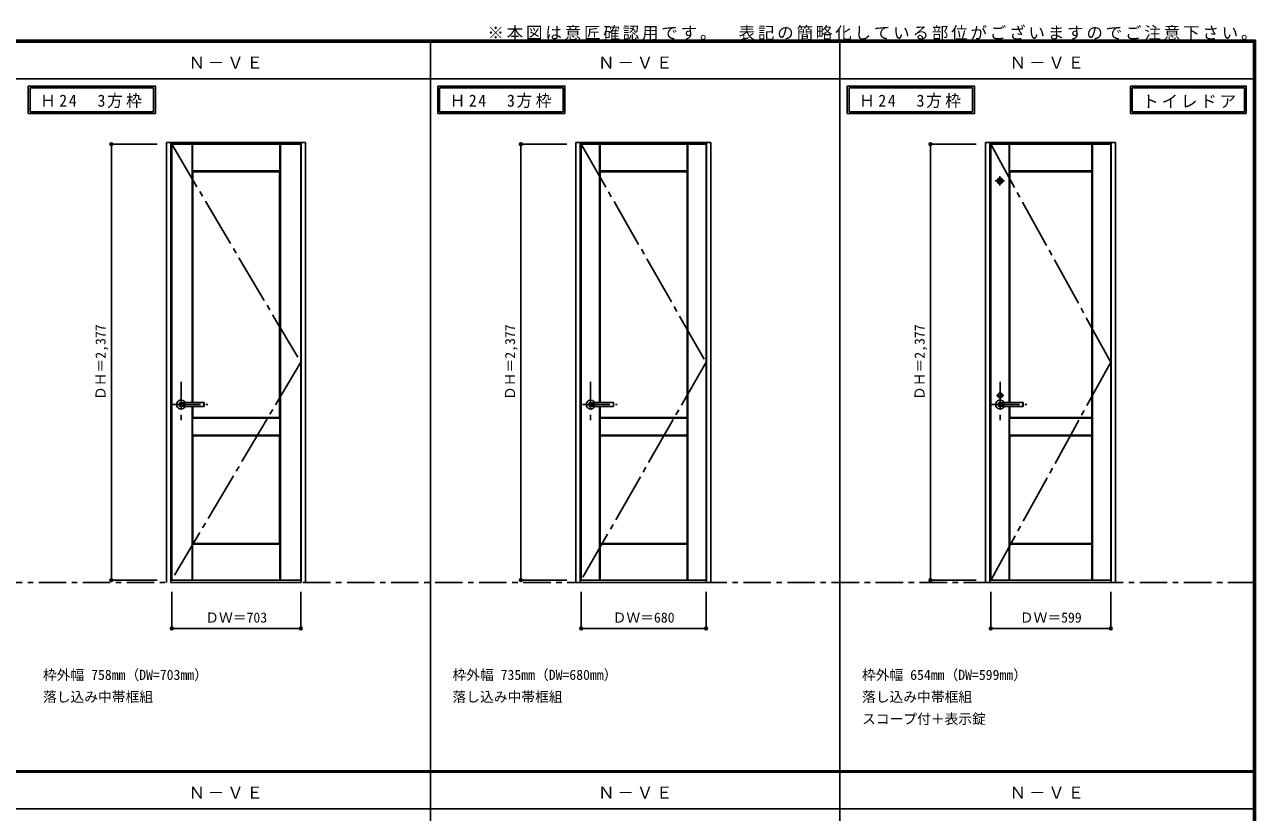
# Model space of a CAD drawing. Units: millimetres, scale not verified. Extents: x -6000 to 5700, y -4307 to 4260.
# Drawn here: x -1007 to 5700, y -36 to 4260 of the extents above; entities that cross this region are included whole.
import ezdxf
from ezdxf.enums import TextEntityAlignment as Align

# ---------------------------------------------------------------- set-up
doc = ezdxf.new("R2010")
doc.units = ezdxf.units.MM
doc.header["$LTSCALE"] = 30
doc.header["$PDMODE"] = 32
doc.header["$PDSIZE"] = 15
for name, pattern in [('CHAIN1', [8, 5, -1, 1, -1]), ('CHAIN2', [12, 9, -1, 1, -1]), ('DASHED1', [1.8, 1.2, -0.6])]:
    doc.linetypes.add(name, pattern=pattern)
for name, color, linetype in [('0-1_通り芯', 4, 'CHAIN1'), ('0-2_扉', 3, 'Continuous'), ('0-3_仕上げ', 7, 'Continuous'), ('0-4_枠', 3, 'Continuous'), ('0-5_レバー', 3, 'Continuous'), ('0-7_', 7, 'CHAIN2'), ('0-A_文字', 7, 'Continuous'), ('0-B_寸法', 7, 'Continuous'), ('0-C_ハッチ', 4, 'DASHED1'), ('F-1_枠', 6, 'Continuous')]:
    doc.layers.add(name, color=color, linetype=linetype)
doc.styles.add('ＭＳ ゴシック', font='')
doc.styles.get('ＭＳ ゴシック').set_extended_font_data('MS Gothic')

msp = doc.modelspace()

# ---------------------------------------------------------------- linework, layer by layer
at = {"layer": '0-1_通り芯'}
for p, q in [((4308, 3382.33), (4308, 3433.67)), ((4333.67, 3408), (4282.33, 3408)), ((-154.2, 2312.5), (-154.2, 2102.5)), ((2077.4, 2312.5), (2077.4, 2102.5)), ((4309, 2312.5), (4309, 2102.5)), ((4289, 2238.5), (4329, 2238.5)), ((-199.2, 2188.5), (-9.2, 2188.5)), ((2032.4, 2188.5), (2222.4, 2188.5)), ((4264, 2188.5), (4454, 2188.5))]:
    msp.add_line(p, q, dxfattribs=at)
at = {"layer": '0-1_通り芯', "color": 7}
msp.add_line((-5490, 1218), (5690, 1218), dxfattribs=at)
at = {"layer": '0-2_扉'}
for p, q in [((-205.2, 3608), (497.8, 3608)), ((-205.2, 1231), (-205.2, 3608)), ((497.8, 1231), (497.8, 3608)), ((2026.4, 3608), (2706.4, 3608)), ((2026.4, 1231), (2026.4, 3608)), ((2706.4, 1231), (2706.4, 3608)), ((4258, 1231), (4258, 3608)), ((4258, 3608), (4912, 3608)), ((4912, 1231), (4912, 3608)), ((-205.2, 1231), (497.8, 1231)), ((2026.4, 1231), (2706.4, 1231)), ((4258, 1231), (4912, 1231))]:
    msp.add_line(p, q, dxfattribs=at)
at = {"layer": '0-3_仕上げ'}
for p, q in [((-94.2, 2200), (-94.2, 3608)), ((-91.2, 3462), (-91.2, 3608)), ((383.8, 3462), (383.8, 3608)), ((386.8, 1231), (386.8, 3608)), ((2125.9, 2200), (2125.9, 3608)), ((2127.4, 3460.5), (2127.4, 3608)), ((2128.9, 3462), (2128.9, 3608)), ((2603.9, 3462), (2603.9, 3608)), ((2606.9, 1231), (2606.9, 3608)), ((4357.5, 2200), (4357.5, 3608)), ((4359, 3460.5), (4359, 3608)), ((4360.5, 3462), (4360.5, 3608)), ((4809.5, 3462), (4809.5, 3608)), ((4812.5, 1231), (4812.5, 3608)), ((-91.2, 3462), (-92.7, 3460.5)), ((383.8, 3462), (-91.2, 3462)), ((383.8, 3462), (385.3, 3460.5)), ((2128.9, 3462), (2127.4, 3460.5)), ((2129.9, 3458), (2127.4, 3460.5)), ((2128.9, 3462), (2603.9, 3462)), ((2603.9, 3462), (2605.4, 3460.5)), ((4360.5, 3462), (4359, 3460.5)), ((4361.5, 3458), (4359, 3460.5)), ((4360.5, 3462), (4809.5, 3462)), ((4809.5, 3462), (4811, 3460.5)), ((-94.2, 1231), (-94.2, 2177)), ((2125.9, 1231), (2125.9, 2177)), ((4357.5, 1231), (4357.5, 2177)), ((-91.2, 2114), (-92.7, 2115.5)), ((-91.2, 2022), (-91.2, 2114)), ((383.8, 2114), (-91.2, 2114)), ((382.8, 2118), (385.3, 2115.5)), ((383.8, 2114), (385.3, 2115.5)), ((383.8, 2022), (383.8, 2114)), ((385.3, 2020.5), (385.3, 2115.5)), ((2127.4, 2020.5), (2127.4, 2115.5)), ((2128.9, 2022), (2128.9, 2114)), ((2602.9, 2118), (2605.4, 2115.5)), ((2603.9, 2114), (2605.4, 2115.5)), ((2603.9, 2022), (2603.9, 2114)), ((2605.4, 2020.5), (2605.4, 2115.5)), ((4359, 2020.5), (4359, 2115.5)), ((4360.5, 2022), (4360.5, 2114)), ((4809.5, 2114), (4360.5, 2114)), ((4808.5, 2118), (4811, 2115.5)), ((4809.5, 2114), (4811, 2115.5)), ((4809.5, 2022), (4809.5, 2114)), ((4811, 2020.5), (4811, 2115.5)), ((-91.2, 2022), (-92.7, 2020.5)), ((-91.2, 2022), (383.8, 2022)), ((2128.9, 2022), (2127.4, 2020.5)), ((2129.9, 2018), (2127.4, 2020.5)), ((2128.9, 2022), (2603.9, 2022)), ((2605.4, 2020.5), (2602.9, 2018)), ((2603.9, 2022), (2605.4, 2020.5)), ((4360.5, 2022), (4359, 2020.5)), ((4361.5, 2018), (4359, 2020.5)), ((4360.5, 2022), (4809.5, 2022)), ((4811, 2020.5), (4808.5, 2018)), ((4809.5, 2022), (4811, 2020.5)), ((-90.2, 1431), (-92.7, 1428.5)), ((-91.2, 1427), (-92.7, 1428.5)), ((-92.7, 1231), (-92.7, 1428.5)), ((-91.2, 1231), (-91.2, 1427)), ((-91.2, 1427), (383.8, 1427)), ((382.8, 1431), (385.3, 1428.5)), ((383.8, 1427), (385.3, 1428.5)), ((383.8, 1231), (383.8, 1427)), ((385.3, 1231), (385.3, 1428.5)), ((2129.9, 1431), (2127.4, 1428.5)), ((2128.9, 1427), (2127.4, 1428.5)), ((2127.4, 1231), (2127.4, 1428.5)), ((2128.9, 1231), (2128.9, 1427)), ((2602.9, 1431), (2605.4, 1428.5)), ((2603.9, 1231), (2603.9, 1427)), ((2605.4, 1231), (2605.4, 1428.5)), ((4361.5, 1431), (4359, 1428.5)), ((4359, 1231), (4359, 1428.5)), ((4808.5, 1431), (4811, 1428.5)), ((4809.5, 1231), (4809.5, 1427)), ((4811, 1231), (4811, 1428.5))]:
    msp.add_line(p, q, dxfattribs=at)
at = {"layer": '0-3_仕上げ', "color": 3}
for p, q in [((382.8, 3458), (-90.2, 3458)), ((-90.2, 2200), (-90.2, 3458)), ((382.8, 2118), (382.8, 3458)), ((2602.9, 3458), (2129.9, 3458)), ((2129.9, 2200), (2129.9, 3458)), ((2602.9, 2118), (2602.9, 3458)), ((4361.5, 2200), (4361.5, 3458)), ((4808.5, 3458), (4361.5, 3458)), ((4808.5, 2118), (4808.5, 3458)), ((-90.2, 2118), (-90.2, 2177)), ((2129.9, 2118), (2129.9, 2177)), ((4361.5, 2118), (4361.5, 2177)), ((382.8, 2118), (-90.2, 2118)), ((2602.9, 2118), (2129.9, 2118)), ((4808.5, 2118), (4361.5, 2118)), ((-90.2, 2018), (382.8, 2018)), ((-90.2, 1431), (-90.2, 2018)), ((382.8, 1431), (382.8, 2018)), ((2129.9, 2018), (2602.9, 2018)), ((2129.9, 1431), (2129.9, 2018)), ((2602.9, 1431), (2602.9, 2018)), ((4361.5, 1431), (4361.5, 2018)), ((4361.5, 2018), (4808.5, 2018)), ((4808.5, 1431), (4808.5, 2018)), ((-90.2, 1431), (382.8, 1431)), ((2129.9, 1431), (2602.9, 1431)), ((4361.5, 1431), (4808.5, 1431))]:
    msp.add_line(p, q, dxfattribs=at)
at = {"layer": '0-3_仕上げ'}
for points in [[(-90.2, 3458), (-92.7, 3460.5), (-92.7, 3608)], [(382.8, 3458), (385.3, 3460.5), (385.3, 3608)], [(2602.9, 3458), (2605.4, 3460.5), (2605.4, 3608)], [(4808.5, 3458), (4811, 3460.5), (4811, 3608)], [(-90.2, 2018), (-92.7, 2020.5), (-92.7, 2115.5), (-90.2, 2118)], [(2603.9, 2114), (2128.9, 2114), (2127.4, 2115.5), (2129.9, 2118)], [(4360.5, 2114), (4359, 2115.5), (4361.5, 2118)], [(383.8, 2022), (385.3, 2020.5), (382.8, 2018)], [(2128.9, 1427), (2603.9, 1427), (2605.4, 1428.5)], [(4360.5, 1231), (4360.5, 1427), (4359, 1428.5)], [(4360.5, 1427), (4809.5, 1427), (4811, 1428.5)]]:
    msp.add_lwpolyline(points, dxfattribs=at)
msp.add_circle((4308, 3408), 15, dxfattribs=at)
at = {"layer": '0-3_仕上げ', "color": 3}
msp.add_circle((4308, 3408), 12.5, dxfattribs=at)
at = {"layer": '0-4_枠'}
for p, q in [((-234.2, 3618), (523.8, 3618)), ((-234.2, 1218), (-234.2, 3618)), ((-210.2, 1218), (-210.2, 3618)), ((499.8, 1218), (499.8, 3618)), ((523.8, 1218), (523.8, 3618)), ((1997.4, 3618), (2732.4, 3618)), ((1997.4, 1218), (1997.4, 3618)), ((2021.4, 1218), (2021.4, 3618)), ((2708.4, 1218), (2708.4, 3618)), ((2732.4, 1218), (2732.4, 3618)), ((4229, 1218), (4229, 3618)), ((4229, 3618), (4938, 3618)), ((4253, 1218), (4253, 3618)), ((4914, 1218), (4914, 3618)), ((4938, 1218), (4938, 3618)), ((-210.2, 1218), (499.8, 1218)), ((2021.4, 1218), (2708.4, 1218)), ((4253, 1218), (4914, 1218))]:
    msp.add_line(p, q, dxfattribs=at)
at = {"layer": '0-5_レバー'}
for p, q in [((-154.2, 2198), (-135.2, 2198)), ((-154.2, 2179), (-135.2, 2179)), ((-135.2, 2199), (-134.2, 2200)), ((-135.2, 2178), (-135.2, 2199)), ((-135.2, 2178), (-134.2, 2177)), ((-134.2, 2200), (-30.2, 2200)), ((-30.2, 2177), (-134.2, 2177)), ((-29.2, 2199), (-30.2, 2200)), ((-29.2, 2178), (-30.2, 2177)), ((-29.2, 2178), (-29.2, 2199)), ((2077.4, 2198), (2096.4, 2198)), ((2077.4, 2179), (2096.4, 2179)), ((2096.4, 2199), (2097.4, 2200)), ((2096.4, 2178), (2096.4, 2199)), ((2096.4, 2178), (2097.4, 2177)), ((2097.4, 2200), (2201.4, 2200)), ((2201.4, 2177), (2097.4, 2177)), ((2202.4, 2199), (2201.4, 2200)), ((2202.4, 2178), (2201.4, 2177)), ((2202.4, 2178), (2202.4, 2199)), ((4309, 2198), (4328, 2198)), ((4309, 2179), (4328, 2179)), ((4328, 2199), (4329, 2200)), ((4328, 2178), (4328, 2199)), ((4328, 2178), (4329, 2177)), ((4329, 2200), (4433, 2200)), ((4433, 2177), (4329, 2177)), ((4434, 2199), (4433, 2200)), ((4434, 2178), (4433, 2177)), ((4434, 2178), (4434, 2199))]:
    msp.add_line(p, q, dxfattribs=at)
at = {"layer": '0-5_レバー', "color": 4}
for p, q in [((-134.2, 2177), (-134.2, 2200)), ((-30.2, 2200), (-30.2, 2177)), ((2097.4, 2177), (2097.4, 2200)), ((2201.4, 2200), (2201.4, 2177)), ((4329, 2177), (4329, 2200)), ((4433, 2200), (4433, 2177))]:
    msp.add_line(p, q, dxfattribs=at)
msp.add_circle((4309, 2238.5), 13, dxfattribs=at)
for centre, radius, start, end in [((-154.2, 2188.5), 24.55, 27.93255, 332.06745), ((-154.2, 2188.5), 11, 59.72736, 300.27264), ((2077.4, 2188.5), 24.55, 27.93255, 332.06745), ((2077.4, 2188.5), 11, 59.72736, 300.27264), ((4309, 2188.5), 24.55, 27.93255, 332.06745), ((4309, 2188.5), 11, 59.72736, 300.27264)]:
    msp.add_arc(centre, radius, start, end, dxfattribs=at)
at = {"layer": '0-5_レバー'}
for centre in [(-154.2, 2188.5), (2077.4, 2188.5), (4309, 2188.5)]:
    msp.add_arc(centre, 9.5, 90, 270, dxfattribs=at)
at = {"layer": '0-7_'}
for p, q in [((-205.2, 3608), (497.8, 2419.5)), ((2026.4, 3608), (2706.4, 2419.5)), ((4258, 3608), (4912, 2419.5)), ((497.8, 2419.5), (-205.2, 1231)), ((2706.4, 2419.5), (2026.4, 1231)), ((4912, 2419.5), (4258, 1231))]:
    msp.add_line(p, q, dxfattribs=at)
at = {"layer": '0-A_文字'}
for p, q in [((-986.8, 3925), (-986.8, 3775)), ((-976.8, 3915), (-976.8, 3785)), ((-976.8, 3915), (-304.18, 3915)), ((-304.18, 3915), (-304.18, 3785)), ((1244.8, 3925), (1244.8, 3775)), ((1254.8, 3915), (1254.8, 3785)), ((1254.8, 3915), (1927.42, 3915)), ((1927.42, 3915), (1927.42, 3785)), ((3476.4, 3925), (3476.4, 3775)), ((3486.4, 3915), (3486.4, 3785)), ((3486.4, 3915), (4159.02, 3915)), ((4159.02, 3915), (4159.02, 3785)), ((5018.97, 3925), (5018.97, 3775)), ((5028.97, 3915), (5028.97, 3785)), ((5028.97, 3915), (5640, 3915)), ((5640, 3915), (5640, 3785)), ((-986.8, 3775), (-294.18, 3775)), ((-976.8, 3785), (-304.18, 3785)), ((1244.8, 3775), (1937.42, 3775)), ((1254.8, 3785), (1927.42, 3785)), ((3476.4, 3775), (4169.02, 3775)), ((3486.4, 3785), (4159.02, 3785)), ((5018.97, 3775), (5650, 3775)), ((5028.97, 3785), (5640, 3785))]:
    msp.add_line(p, q, dxfattribs=at)
for points in [[(-986.8, 3925), (-294.18, 3925), (-294.18, 3775)], [(1244.8, 3925), (1937.42, 3925), (1937.42, 3775)], [(3476.4, 3925), (4169.02, 3925), (4169.02, 3775)], [(5018.97, 3925), (5650, 3925), (5650, 3775)]]:
    msp.add_lwpolyline(points, dxfattribs=at)
at = {"layer": '0-B_寸法', "color": 4}
for p, q in [((-534.2, 3608), (-284.2, 3608)), ((-534.2, 3608), (-534.2, 1231)), ((1697.4, 3608), (1947.4, 3608)), ((1697.4, 3608), (1697.4, 1231)), ((3929, 3608), (4179, 3608)), ((3929, 3608), (3929, 1231)), ((-534.2, 1231), (-284.2, 1231)), ((1697.4, 1231), (1947.4, 1231)), ((3929, 1231), (4179, 1231)), ((-205.2, 968), (-205.2, 1168)), ((497.8, 968), (497.8, 1168)), ((2026.4, 968), (2026.4, 1168)), ((2706.4, 968), (2706.4, 1168)), ((4258, 968), (4258, 1168)), ((4912, 968), (4912, 1168)), ((-205.2, 968), (497.8, 968)), ((2026.4, 968), (2706.4, 968)), ((4258, 968), (4912, 968))]:
    msp.add_line(p, q, dxfattribs=at)
at = {"layer": '0-B_寸法'}
for p in [(-534.2, 3608), (1697.4, 3608), (3929, 3608), (-534.2, 1231), (1697.4, 1231), (3929, 1231), (-205.2, 968), (497.8, 968), (2026.4, 968), (2706.4, 968), (4258, 968), (4912, 968)]:
    msp.add_point(p, dxfattribs=at)
at = {"layer": '0-C_ハッチ'}
for p, q in [((4296.5, 3403.1), (4312.9, 3419.5)), ((4296.58, 3413.07), (4302.93, 3419.42)), ((4300.97, 3397.67), (4318.33, 3415.03)), ((4308.72, 3395.52), (4320.48, 3407.28))]:
    msp.add_line(p, q, dxfattribs=at)
at = {"layer": 'F-1_枠'}
for p, q in [((-6000, 4175), (5700, 4175)), ((-6000, 4170), (5700, 4170)), ((-6000, 4165), (5700, 4165)), ((1204.8, 4175), (1204.8, -3790)), ((3436.4, 4175), (3436.4, -3790)), ((5690, 4175), (5690, -4205)), ((5695, 4175), (5695, -4205)), ((5700, 4175), (5700, -4205)), ((-6000, 3965), (5700, 3965)), ((-6000, 190.5), (5700, 190.5)), ((-6000, 187.5), (5700, 187.5)), ((-6000, 184.5), (5700, 184.5)), ((-6000, -15.5), (5700, -15.5))]:
    msp.add_line(p, q, dxfattribs=at)

# ---------------------------------------------------------------- texts
at = {"layer": '0-A_文字', "style": 'ＭＳ ゴシック'}
for s, p in [('枠外幅 758mm（DW=703mm）', (-906.8, 670.5)), ('枠外幅 735mm（DW=680mm）', (1324.8, 670.5)), ('枠外幅 654mm（DW=599mm）', (3556.4, 670.5)), ('落し込み中帯框組', (-906.8, 550.5)), ('落し込み中帯框組', (1324.8, 550.5)), ('落し込み中帯框組', (3556.4, 550.5)), ('スコープ付＋表示錠', (3556.4, 430.5))]:
    msp.add_text(s, height=54.99, dxfattribs=at).set_placement(p, align=Align.BOTTOM_LEFT)
at = {"layer": '0-A_文字', "char_height": 65.98, "attachment_point": 7, "style": 'ＭＳ ゴシック'}
for s, insert in [('\\T1.17;※本図は意匠確認用です。\u3000表記の簡略化している部位がございますのでご注意下さい。', (1515, 4175)), ('\\T1.17;Ｎ－ＶＥ', (-113.5, 4020)), ('\\T1.17;Ｎ－ＶＥ', (2118.1, 4020)), ('\\T1.17;Ｎ－ＶＥ', (4360.7, 4020)), ('\\T1.22;\\W0.95;Ｈ24\u30003方枠', (-922.14, 3805)), ('\\T1.22;\\W0.95;Ｈ24\u30003方枠', (1309.46, 3805)), ('\\T1.22;\\W0.95;Ｈ24\u30003方枠', (3541.06, 3805)), ('\\T1.17;トイレドア', (5083.63, 3805)), ('\\T1.17;Ｎ－ＶＥ', (-113.5, 39.5)), ('\\T1.17;Ｎ－ＶＥ', (2118.1, 39.5)), ('\\T1.17;Ｎ－ＶＥ', (4360.7, 39.5))]:
    msp.add_mtext(s, dxfattribs=dict(at, insert=insert))
at = {"layer": '0-B_寸法', "style": 'ＭＳ ゴシック'}
for p in [(-549.2, 2213.25), (1682.4, 2213.25), (3914, 2213.25)]:
    msp.add_text('ＤＨ＝2,377', height=54.99, rotation=90, dxfattribs=at).set_placement(p, align=Align.BOTTOM_LEFT)
for s, p in [('ＤＷ＝703', (-22.45, 983)), ('ＤＷ＝680', (2197.65, 983)), ('ＤＷ＝599', (4416.25, 983))]:
    msp.add_text(s, height=54.99, dxfattribs=at).set_placement(p, align=Align.BOTTOM_LEFT)

doc.saveas('drawing.dxf')
